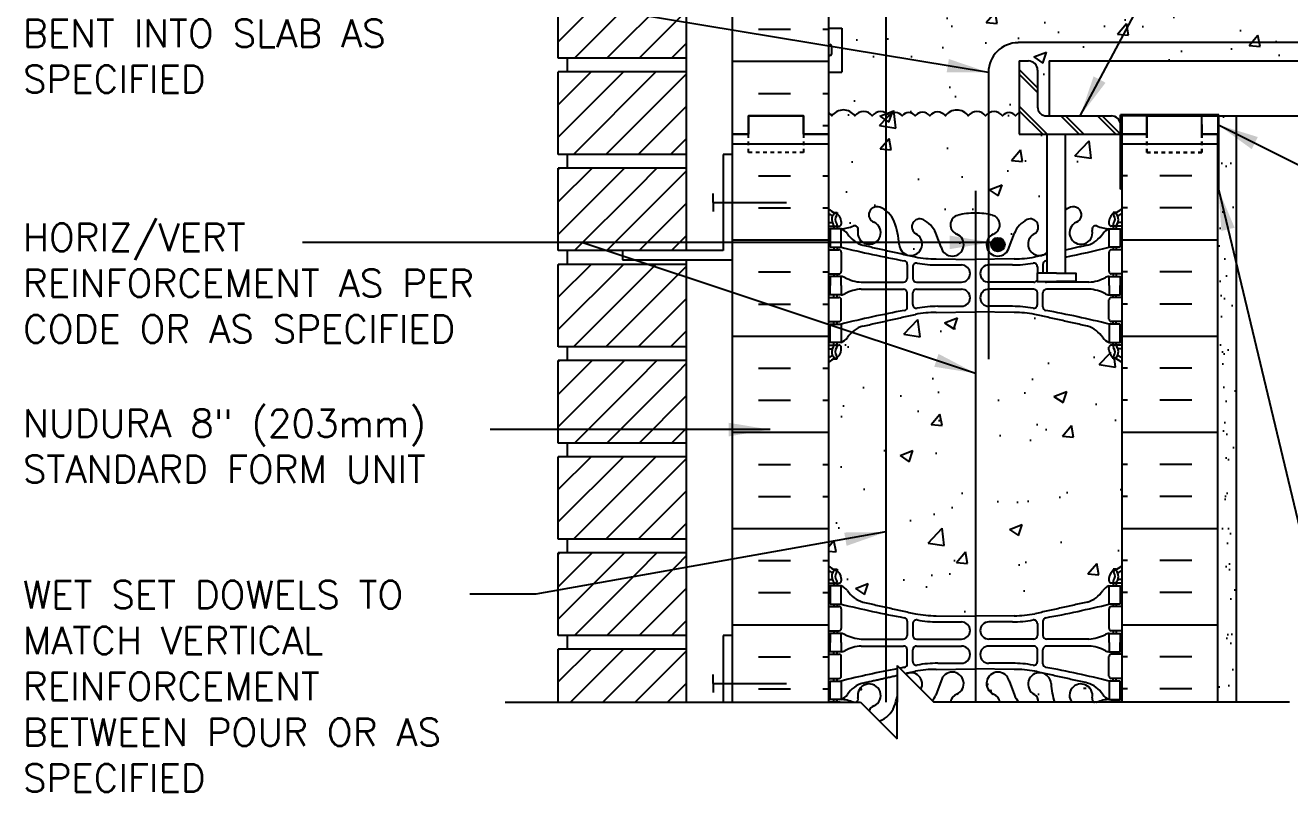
# Model space of a CAD drawing. Header units: inches. Extents: x 222.3 to 274.1, y 86.7 to 163.6.
# Drawn here: x 222.29 to 256.8, y 123.79 to 144.7 of the extents above; entities that cross this region are included whole.
import ezdxf

# ---------------------------------------------------------------- set-up
doc = ezdxf.new("R2010")
doc.units = ezdxf.units.IN
doc.header["$LTSCALE"] = 0.5
doc.header["$MEASUREMENT"] = 0
doc.linetypes.add('DASHED2', pattern=[0.375, 0.25, -0.125])
for name, color, linetype in [('HATCH', 12, 'Continuous'), ('line25', 2, 'Continuous'), ('LINE3', 3, 'Continuous'), ('LINE50', 5, 'Continuous'), ('LINE9', 9, 'Continuous'), ('TEXT', 4, 'Continuous'), ('Web_Edge', 9, 'Continuous')]:
    doc.layers.add(name, color=color, linetype=linetype)
doc.styles.add('DIM', font='romans.shx', dxfattribs={"width": 0.7})
doc.styles.add('ROMANS', font='romans.shx', dxfattribs={"height": 0.75})
doc.dimstyles.new('ext_12', dxfattribs={"dimscale": 12, "dimtxt": 0.09375, "dimasz": 0.09375, "dimexe": 0.09375, "dimexo": 0.0625, "dimgap": 0.0625, "dimtad": 1, "dimdec": 1, "dimzin": 3, "dimdsep": 46, "dimlunit": 4, "dimtxsty": 'DIM', "dimcen": 0.09, "dimdle": 0.09375, "dimclrt": 4, "dimadec": 0, "dimazin": 0, "dimtfac": 1, "dimtdec": 1, "dimtmove": 2, "dimatfit": 3, "dimfxl": 1, "dimfrac": 2, "dimtolj": 1, "dimtzin": 0, "dimarcsym": 0})
pattern_1 = [(45, (173.10386, -54.6688), (-0.4419417, 0.4419417), [])]
pattern_2 = [(45, (173.10386, -59.9188), (-0.4419417, 0.4419417), [])]
pattern_3 = [(45, (173.10386, -65.1688), (-0.4419417, 0.4419417), [])]
pattern_4 = [(50, (0, 0), (3.5863, -0.31376), [0.375, -4.125]), (355, (0, 0), (-0.693757, 3.76096), [0.3, -3.3]), (100.4514, (0.299, -0.026), (2.892544, 3.4472), [0.3187, -3.50571]), (46.1842, (0, 1), (5.336207, -0.827596), [0.5625, -6.1875]), (96.6356, (0.4447, 0.931), (4.67331, 4.87059), [0.47805, -5.25857]), (351.1842, (0, 1), (4.67331, 4.87059), [0.45, -4.95]), (21, (0.5, 0.75), (2.984535, -2.013094), [0.375, -4.125]), (326, (0.5, 0.75), (1.216577, 3.62575), [0.3, -3.3]), (71.4514, (0.7487, 0.5822), (4.20111, 1.612656), [0.3187, -3.50571]), (37.5, (0, 0), (0.0607993, 1.6644693), [0, -3.26, 0, -3.35, 0, -3.3125]), (7.5, (0, 0), (1.315348, 1.972059), [0, -1.91, 0, -3.185, 0, -1.2625]), (327.5, (-1.115, 0), (2.669112, -0.1127744), [0, -1.25, 0, -3.9, 0, -5.175]), (317.5, (-1.615, 0), (2.91593, 0.500525), [0, -1.625, 0, -2.59, 0, -3.675])]

msp = doc.modelspace()

# ---------------------------------------------------------------- hatches: boundary and pattern name
at = {"layer": 'HATCH'}
h = msp.add_hatch(dxfattribs=at)
h.set_pattern_fill('AR-CONC', color=256, scale=0.5)
h.set_pattern_definition(pattern_4)
h.paths.add_polyline_path([(263.274, 146.225), (254.836, 146.225), (251.846, 146.225), (251.846, 146.466, 0.090418), (251.701, 146.352, 0.520567), (251.339, 146.196, 0.520567), (251.058, 146.075, 0.520567), (250.485, 146.115, 0.520567), (250.143, 145.968, 0.520567), (249.784, 146.111, -0.034183), (249.604, 146.189, -0.034183), (249.425, 146.111, 0.520567), (249.065, 145.968, 0.520567), (248.724, 146.115, 0.520567), (248.151, 146.075, 0.520567), (247.87, 146.196, 0.520567), (247.508, 146.352, 0.230831), (247.09, 146.525, 0.230831), (246.673, 146.352, 0.520567), (246.311, 146.196, 0.520567), (246.029, 146.075, 0.520567), (245.457, 146.115, 0.520567), (245.115, 145.968, 0.520567), (244.756, 146.111, -0.034183), (244.576, 146.189), (244.576, 145.37), (244.211, 145.37), (244.211, 144.62), (244.576, 144.62), (244.576, 143.42), (244.211, 143.42), (244.211, 142.305, -0.121483), (244.304, 142.224, -0.520567), (244.931, 142.224, -0.520567), (245.403, 142.224, -0.520567), (245.866, 142.224, -0.520567), (246.22, 142.224, -0.515981), (246.577, 142.224, -0.520567), (246.976, 142.224, -0.520567), (247.399, 142.224, -0.520567), (248.025, 142.224, -0.520567), (248.497, 142.224, -0.520567), (248.96, 142.224, -0.520567), (249.314, 142.224, -0.108934), (249.416, 142.318), (249.416, 143.725), (249.666, 143.725, -0.414214), (249.916, 143.475), (249.916, 142.475, 0.414214), (250.166, 142.225), (250.23, 142.225), (250.23, 143.725), (264.024, 143.725), (264.274, 143.975), (262.274, 143.975), (263.274, 144.975)])
h.paths.add_polyline_path([(248.135, 148.233, 0.225652), (247.76, 148.608), (245.096, 148.608, 0.225652), (244.721, 148.233), (244.721, 147.392, 0.225652), (245.096, 147.017), (247.76, 147.017, 0.225652), (248.135, 147.392)])
h.paths.add_polyline_path([(251.701, 148.233, 0.225652), (251.326, 148.608), (248.662, 148.608, 0.225652), (248.287, 148.233), (248.287, 147.392, 0.225652), (248.662, 147.017), (251.326, 147.017, 0.225652), (251.701, 147.392)])
h.paths.add_polyline_path([(251.701, 150.412), (251.581, 150.612), (251.581, 150.725), (251.581, 150.837), (251.701, 151.037), (251.701, 152.506, 0.268138), (251.54, 152.654), (244.882, 152.654, 0.268156), (244.721, 152.506), (244.721, 151.037), (244.841, 150.837), (244.841, 150.725), (244.841, 150.612), (244.721, 150.412), (244.721, 148.943, 0.268156), (244.882, 148.795), (251.54, 148.795, 0.268138), (251.701, 148.943)])
h.paths.add_polyline_path([(248.135, 154.057, 0.225652), (247.76, 154.432), (245.096, 154.432, 0.225652), (244.721, 154.057), (244.721, 153.216, 0.225652), (245.096, 152.841), (247.76, 152.841, 0.225652), (248.135, 153.216)])
h.paths.add_polyline_path([(248.135, 155.839, 0.225652), (247.76, 156.214), (245.096, 156.214, 0.225652), (244.721, 155.839), (244.721, 154.998, 0.225652), (245.096, 154.623), (247.76, 154.623, 0.225652), (248.135, 154.998)])
h.paths.add_polyline_path([(251.701, 155.839, 0.225652), (251.326, 156.214), (248.662, 156.214, 0.225652), (248.287, 155.839), (248.287, 154.998, 0.225652), (248.662, 154.623), (251.326, 154.623, 0.225652), (251.701, 154.998)])
h.paths.add_polyline_path([(251.851, 159.076), (251.977, 159.076), (252.026, 159.226, -0.6), (252.126, 159.226), (252.211, 158.965), (252.211, 159.725), (252.211, 161.759, 0.088416), (252.065, 161.856), (251.975, 161.856), (251.975, 161.898, -0.249069), (251.865, 162.105), (251.865, 162.173, -0.250208), (251.893, 162.225), (251.528, 162.225, -0.150542), (251.471, 162.225), (250.849, 162.225, 0.129405), (250.974, 162.125, -1), (250.811, 161.717, -0.21345), (250.419, 162.106, -0.013246), (250.379, 162.225), (249.934, 162.225, -0.505846), (249.629, 162.054, -0.093829), (249.408, 162.225), (248.883, 162.225, -0.370805), (248.685, 161.937, -0.068475), (248.211, 161.875, -0.068475), (247.737, 161.937, -0.370805), (247.539, 162.225), (247.086, 162.225), (247.047, 162.264, -0.110995), (246.794, 162.054, -0.940793), (246.59, 162.437, 0.164089), (246.733, 162.578), (246.312, 162.999, 0.257144), (246.141, 162.75, -0.039065), (246.086, 162.385), (246.086, 162.225), (246.086, 161.225), (245.599, 161.712, -0.616315), (245.321, 161.99), (245.086, 162.225), (244.952, 162.225, -0.150542), (244.895, 162.225), (244.529, 162.225, -0.250208), (244.557, 162.173), (244.557, 162.105, -0.249069), (244.447, 161.898), (244.447, 161.856), (244.357, 161.856, 0.088416), (244.211, 161.759), (244.211, 159.725), (244.211, 158.965), (244.296, 159.226, -0.6), (244.396, 159.226), (244.445, 159.076), (244.571, 159.076, -0.414214), (244.621, 159.026), (244.621, 158.996), (244.721, 158.996), (244.721, 157.394, -0.380397), (245.014, 157.099, 2.087231), (245.448, 157.324, -1), (245.611, 157.733, -0.21345), (246.004, 157.343, -0.069923), (246.141, 156.7, 1.702394), (246.59, 157.012, -0.940793), (246.794, 157.395, -0.173075), (247.14, 157.029), (247.282, 156.642, 1.612474), (247.714, 157.001, -0.734872), (247.737, 157.512, -0.068475), (248.211, 157.575, -0.068475), (248.685, 157.512, -0.734872), (248.708, 157.001, 1.612474), (249.14, 156.642), (249.283, 157.029, -0.173075), (249.629, 157.395, -0.940793), (249.832, 157.012, 1.702394), (250.282, 156.7, -0.069923), (250.419, 157.343, -0.21345), (250.811, 157.733, -1), (250.974, 157.324, 2.087231), (251.408, 157.099, -0.380392), (251.701, 157.394), (251.701, 158.996), (251.801, 158.996), (251.801, 159.026, -0.414214)])
h.paths.add_polyline_path([(250.18, 141.725), (249.416, 141.725), (249.416, 142.318, 0.108934), (249.314, 142.224, 0.520567), (248.96, 142.224, 0.520567), (248.497, 142.224, 0.520567), (248.025, 142.224, 0.520567), (247.399, 142.224, 0.520567), (246.976, 142.224, 0.520567), (246.577, 142.224, 0.515981), (246.22, 142.224, 0.520567), (245.866, 142.224, 0.520567), (245.403, 142.224, 0.520567), (244.931, 142.224, 0.520567), (244.304, 142.224, 0.121483), (244.211, 142.305), (244.211, 141.725), (244.211, 139.69, 0.088416), (244.357, 139.593), (244.447, 139.593), (244.447, 139.551, -0.249069), (244.557, 139.344), (244.557, 139.276, -0.414214), (244.495, 139.214), (244.447, 139.214), (244.447, 139.144), (244.552, 139.144, 0.085348), (244.882, 139.22, -0.669601), (245.014, 139.099, 2.087231), (245.448, 139.324, -1), (245.611, 139.733, -0.21345), (246.004, 139.343, -0.069923), (246.141, 138.7, 1.702394), (246.59, 139.012, -0.940793), (246.794, 139.395, -0.173075), (247.14, 139.029), (247.282, 138.642, 1.612474), (247.714, 139.001, -0.734872), (247.737, 139.512, -0.068475), (248.211, 139.575, -0.068475), (248.685, 139.512, -0.734872), (248.708, 139.001, 1.612474), (249.14, 138.642), (249.283, 139.029, -0.173075), (249.629, 139.395, -0.940793), (249.832, 139.012, 1.150574), (250.18, 138.498)])
h.paths.add_polyline_path([(249.14, 126.807, 1.612474), (248.708, 126.448, -0.286106), (248.883, 126.225), (249.408, 126.225, -0.077979), (249.283, 126.42)])
h.paths.add_polyline_path([(250.282, 126.75, 1.702394), (249.832, 126.437, -0.2947), (249.934, 126.225), (250.379, 126.225, -0.056625)])
h.paths.add_polyline_path([(250.849, 126.225), (251.471, 126.225, -0.428201), (251.408, 126.35, 1.541476)])
h.paths.add_polyline_path([(251.975, 126.305), (251.87, 126.305, 0.087457), (251.533, 126.226, -0.014447), (251.528, 126.225), (251.893, 126.225, -0.148605), (251.928, 126.235), (251.975, 126.235)])
h.paths.add_polyline_path([(247.282, 126.807), (247.14, 126.42, -0.060909), (247.047, 126.264), (247.086, 126.225), (247.539, 126.225, -0.286106), (247.714, 126.448, 1.612474)])
h.paths.add_polyline_path([(246.312, 126.999), (246.733, 126.578, 0.722026)])
h.paths.add_polyline_path([(246.086, 126.225), (246.086, 126.385, -0.030774), (246.004, 126.106, -0.21345), (245.611, 125.717, -0.015323), (245.599, 125.712), (246.086, 125.225)])
h.paths.add_polyline_path([(245.014, 126.35, -0.428201), (244.952, 126.225), (245.086, 126.225), (245.321, 125.99, -0.221255), (245.448, 126.125, 2.087231)])
h = msp.add_hatch(dxfattribs=at)
h.set_pattern_fill('INSUL', color=256, scale=7, style=0)
h.set_pattern_definition([(0, (-2681.9504, -255.285), (0, 2.625), []), (0, (-2681.9504, -254.41), (0, 2.625), [0.875, -0.875]), (0, (-2681.9504, -253.535), (0, 2.625), [0.875, -0.875])])
h.paths.add_polyline_path([(241.586, 141.725), (242.024, 141.725), (242.024, 142.225), (243.524, 142.225), (243.524, 141.725), (244.211, 141.725), (244.211, 159.725), (243.524, 159.725), (243.524, 160.225), (242.024, 160.225), (242.024, 159.725), (241.586, 159.725)])
h = msp.add_hatch(dxfattribs=at)
h.set_pattern_fill('ANSI31', color=256, scale=5, style=0)
h.set_pattern_definition([(45, (173.10386, -49.4188), (-0.4419417, 0.4419417), [])])
h.paths.add_polyline_path([(240.336, 143.8), (240.336, 145.766), (236.836, 145.118), (236.836, 143.8)])
h = msp.add_hatch(dxfattribs=at)
h.set_pattern_fill('ANSI31', color=256, scale=5, style=0)
h.set_pattern_definition(pattern_1)
h.paths.add_polyline_path([(240.336, 141.175), (240.336, 143.425), (236.836, 143.425), (236.836, 141.175)])
h = msp.add_hatch(dxfattribs=at)
h.set_pattern_fill('INSUL', color=256, scale=7, style=0)
h.set_pattern_definition([(0, (-2681.9504, -273.285), (0, 2.625), []), (0, (-2681.9504, -272.41), (0, 2.625), [0.875, -0.875]), (0, (-2681.9504, -271.535), (0, 2.625), [0.875, -0.875])])
h.paths.add_polyline_path([(241.586, 126.225), (244.211, 126.225), (244.211, 141.725), (243.524, 141.725), (243.524, 142.225), (242.024, 142.225), (242.024, 141.725), (241.586, 141.725)])
h = msp.add_hatch(dxfattribs=at)
h.set_pattern_fill('INSUL', color=256, scale=7, style=0)
h.set_pattern_definition([(180, (3178.3728, -273.285), (0, 2.625), []), (180, (3178.3728, -272.41), (0, 2.625), [0.875, -0.875]), (180, (3178.3728, -271.535), (0, 2.625), [0.875, -0.875])])
h.paths.add_polyline_path([(252.211, 126.225), (254.836, 126.225), (254.836, 141.725), (254.399, 141.725), (254.399, 142.225), (252.899, 142.225), (252.899, 141.725), (252.211, 141.725)])
h = msp.add_hatch(dxfattribs=at)
h.set_pattern_fill('AR-SAND', color=256, scale=0.5, style=0)
h.set_pattern_definition([(37.5, (130.509, 6.7111), (-0.0314967, 0.963412), [0, -0.76, 0, -0.85, 0, -0.8125]), (7.5, (130.509, 6.7111), (0.884888, 1.411073), [0, -0.41, 0, -0.685, 0, -0.2625]), (327.5, (129.894, 6.7111), (1.557071, 0.0028295), [0, -0.25, 0, -0.9, 0, -1.175]), (317.5, (129.894, 6.7111), (1.503063, 0.438838), [0, -0.125, 0, -0.59, 0, -0.675])])
h.paths.add_polyline_path([(255.336, 142.225), (254.836, 142.225), (254.836, 135.225), (254.836, 126.225), (255.336, 126.225)])
h = msp.add_hatch(dxfattribs=at)
h.set_pattern_fill('AR-CONC', color=256, scale=0.5)
h.set_pattern_definition(pattern_4)
h.paths.add_polyline_path([(252.18, 141.725), (250.68, 141.725), (250.68, 139.666, -0.05442), (250.811, 139.733, -1), (250.974, 139.324, 2.087231), (251.408, 139.099, -0.669601), (251.541, 139.22, 0.085348), (251.87, 139.144), (251.975, 139.144), (251.975, 139.214), (251.928, 139.214, -0.414214), (251.865, 139.276), (251.865, 139.344, -0.249069), (251.975, 139.551), (251.975, 139.593), (252.065, 139.593, 0.088416), (252.211, 139.69), (252.211, 140.225), (252.18, 140.225)])
edge = h.paths.add_edge_path()
edge.add_arc((251.865, 135.137), 0.5, 46.2109, 66.4218)
edge.add_line((252.065, 135.595), (251.975, 135.595))
edge.add_line((251.975, 135.595), (251.975, 135.637))
edge.add_arc((252.115, 135.844), 0.25, 180, 235.9442, ccw=False)
edge.add_line((251.865, 135.844), (251.865, 135.911))
edge.add_arc((251.928, 135.911), 0.0625, 90, 180, ccw=False)
edge.add_line((251.928, 135.974), (251.975, 135.974))
edge.add_line((251.975, 135.974), (251.975, 136.044))
edge.add_line((251.975, 136.044), (251.87, 136.044))
edge.add_arc((251.993, 136.387), 0.364, 212.0424, 250.3387, ccw=False)
edge.add_arc((251.069, 135.775), 0.743, 34.228, 73.8107)
edge.add_spline(control_points=[(251.277, 136.489), (249.839, 136.81)], knot_values=[0, 0, 1, 1], degree=1, periodic=0)
edge.add_arc((249.283, 133.878), 2.984, 79.2546, 90.0995)
edge.add_line((249.278, 136.862), (248.211, 136.878))
edge.add_line((248.211, 136.878), (247.145, 136.862))
edge.add_arc((247.139, 133.878), 2.984, 89.9005, 100.7454)
edge.add_spline(control_points=[(246.583, 136.81), (245.146, 136.489)], knot_values=[0, 0, 1, 1], degree=1, periodic=0)
edge.add_arc((245.353, 135.775), 0.743, 106.1893, 145.772)
edge.add_arc((244.43, 136.387), 0.364, 289.6613, 327.9576, ccw=False)
edge.add_line((244.552, 136.044), (244.447, 136.044))
edge.add_line((244.447, 136.044), (244.447, 135.974))
edge.add_line((244.447, 135.974), (244.495, 135.974))
edge.add_arc((244.495, 135.911), 0.0625, 0, 90, ccw=False)
edge.add_line((244.557, 135.911), (244.557, 135.844))
edge.add_arc((244.307, 135.844), 0.25, 304.0558, 360, ccw=False)
edge.add_line((244.447, 135.637), (244.447, 135.595))
edge.add_line((244.447, 135.595), (244.357, 135.595))
edge.add_arc((244.557, 135.137), 0.5, 113.5782, 133.7891)
edge.add_line((244.211, 135.498), (244.211, 129.951))
edge.add_arc((244.557, 130.312), 0.5, 226.2109, 246.4218)
edge.add_line((244.357, 129.854), (244.447, 129.854))
edge.add_line((244.447, 129.854), (244.447, 129.812))
edge.add_arc((244.307, 129.605), 0.25, 0, 55.9442, ccw=False)
edge.add_line((244.557, 129.605), (244.557, 129.538))
edge.add_arc((244.495, 129.538), 0.0625, -90, 0, ccw=False)
edge.add_line((244.495, 129.475), (244.447, 129.475))
edge.add_line((244.447, 129.475), (244.447, 129.405))
edge.add_line((244.447, 129.405), (244.552, 129.405))
edge.add_arc((244.43, 129.063), 0.364, 32.0424, 70.3387, ccw=False)
edge.add_arc((245.353, 129.674), 0.743, 214.228, 253.8107)
edge.add_spline(control_points=[(245.146, 128.96), (246.583, 128.639)], knot_values=[0, 0, 1, 1], degree=1, periodic=0)
edge.add_arc((247.139, 131.571), 2.984, 259.2546, 270.0995)
edge.add_line((247.145, 128.587), (248.211, 128.571))
edge.add_line((248.211, 128.571), (249.278, 128.587))
edge.add_arc((249.283, 131.571), 2.984, 269.9005, 280.7454)
edge.add_spline(control_points=[(249.839, 128.639), (251.277, 128.96)], knot_values=[0, 0, 1, 1], degree=1, periodic=0)
edge.add_arc((251.069, 129.674), 0.743, 286.1893, 325.772)
edge.add_arc((251.993, 129.063), 0.364, 109.6613, 147.9576, ccw=False)
edge.add_line((251.87, 129.405), (251.975, 129.405))
edge.add_line((251.975, 129.405), (251.975, 129.475))
edge.add_line((251.975, 129.475), (251.928, 129.475))
edge.add_arc((251.928, 129.538), 0.0625, 180, 270, ccw=False)
edge.add_line((251.865, 129.538), (251.865, 129.605))
edge.add_arc((252.115, 129.605), 0.25, 124.0558, 180, ccw=False)
edge.add_line((251.975, 129.812), (251.975, 129.854))
edge.add_line((251.975, 129.854), (252.065, 129.854))
edge.add_arc((251.865, 130.312), 0.5, 293.5782, 313.7891)
edge.add_line((252.211, 129.951), (252.211, 135.498))
h.paths.add_polyline_path([(246.312, 126.999), (246.733, 126.578, 0.722026)])
h.paths.add_polyline_path([(247.282, 126.807), (247.14, 126.42, -0.060909), (247.047, 126.264), (247.086, 126.225), (247.539, 126.225, -0.286106), (247.714, 126.448, 1.612474)])
h = msp.add_hatch(dxfattribs=at)
h.set_pattern_fill('ANSI31', color=256, scale=5, style=0)
h.set_pattern_definition(pattern_1)
h.paths.add_polyline_path([(240.336, 140.516), (240.336, 140.8), (236.836, 140.8), (236.836, 139.868)])
h = msp.add_hatch(dxfattribs=at)
h.set_pattern_fill('ANSI31', color=256, scale=5, style=0)
h.set_pattern_definition(pattern_1)
h.paths.add_polyline_path([(240.336, 138.55), (240.336, 140.516), (236.836, 139.868), (236.836, 138.55)])
h = msp.add_hatch(dxfattribs=at)
h.set_pattern_fill('ANSI31', color=256, scale=5, style=0)
h.set_pattern_definition(pattern_2)
h.paths.add_polyline_path([(240.336, 135.925), (240.336, 138.175), (236.836, 138.175), (236.836, 135.925)])
h = msp.add_hatch(dxfattribs=at)
h.set_pattern_fill('ANSI31', color=256, scale=5, style=0)
h.set_pattern_definition(pattern_2)
h.paths.add_polyline_path([(240.336, 135.266), (240.336, 135.55), (236.836, 135.55), (236.836, 134.618)])
h = msp.add_hatch(dxfattribs=at)
h.set_pattern_fill('ANSI31', color=256, scale=5, style=0)
h.set_pattern_definition(pattern_2)
h.paths.add_polyline_path([(240.336, 133.3), (240.336, 135.266), (236.836, 134.618), (236.836, 133.3)])
h = msp.add_hatch(dxfattribs=at)
h.set_pattern_fill('ANSI31', color=256, scale=5, style=0)
h.set_pattern_definition(pattern_3)
h.paths.add_polyline_path([(240.336, 130.675), (240.336, 132.925), (236.836, 132.925), (236.836, 130.675)])
h = msp.add_hatch(dxfattribs=at)
h.set_pattern_fill('ANSI31', color=256, scale=5, style=0)
h.set_pattern_definition(pattern_3)
h.paths.add_polyline_path([(240.336, 130.016), (240.336, 130.3), (236.836, 130.3), (236.836, 129.368)])
h = msp.add_hatch(dxfattribs=at)
h.set_pattern_fill('ANSI31', color=256, scale=5, style=0)
h.set_pattern_definition(pattern_3)
h.paths.add_polyline_path([(240.336, 128.05), (240.336, 130.016), (236.836, 129.368), (236.836, 128.05)])
at = {"layer": 'LINE3'}
msp.add_hatch(color=256, dxfattribs=at).paths.add_polyline_path([(249.022, 138.715, 1), (248.647, 138.715, 1)])

# ---------------------------------------------------------------- linework, layer by layer
at = {"layer": 'HATCH'}
for p, q in [((249.416, 143.489), (249.916, 142.989)), ((249.416, 143.364), (249.916, 142.864)), ((249.416, 142.489), (250.18, 141.725)), ((249.416, 142.364), (250.055, 141.725)), ((250.555, 142.225), (251.055, 141.725)), ((250.68, 142.225), (251.18, 141.725)), ((251.555, 142.225), (252.055, 141.725)), ((251.68, 142.225), (252.18, 141.725)), ((236.836, 127.664), (236.848, 127.675)), ((236.836, 126.78), (237.732, 127.675)), ((237.165, 126.225), (238.616, 127.675)), ((238.049, 126.225), (239.5, 127.675)), ((238.932, 126.225), (240.336, 127.628)), ((239.816, 126.225), (240.336, 126.744))]:
    msp.add_line(p, q, dxfattribs=at)
for points in [[(246.398, 142.316, 0.242783), (246.22, 142.224, 0.520567), (245.866, 142.224, 0.520567), (245.403, 142.224, 0.520567), (244.931, 142.224, 0.520567), (244.304, 142.224, 0.121483), (244.211, 142.305, 0.121483)], [(246.711, 142.319, 0.173241), (246.577, 142.224, 0.515981), (246.22, 142.224, 0.012671), (246.211, 142.236, 0.012671)], [(249.447, 142.334, 0.136711), (249.314, 142.224, 0.520567), (248.96, 142.224, 0.520567), (248.497, 142.224, 0.520567), (248.025, 142.224, 0.520567), (247.399, 142.224, 0.520567), (246.976, 142.224, 0.520567), (246.577, 142.224)]]:
    msp.add_lwpolyline(points, format="xyb", dxfattribs=at)
at = {"layer": 'line25'}
for p, q in [((244.211, 159.725), (244.211, 141.725)), ((240.336, 138.55), (240.336, 151.425)), ((236.836, 143.8), (236.836, 146.05)), ((244.211, 144.62), (244.576, 144.62)), ((244.576, 144.62), (244.576, 143.42)), ((240.336, 143.8), (236.836, 143.8)), ((237.086, 143.425), (237.086, 143.8)), ((249.416, 143.725), (249.416, 141.725)), ((249.416, 143.725), (249.666, 143.725)), ((236.836, 141.175), (236.836, 143.425)), ((240.336, 143.425), (236.836, 143.425)), ((244.211, 143.42), (244.576, 143.42)), ((249.916, 143.475), (249.916, 142.475)), ((250.166, 142.225), (251.93, 142.225)), ((254.867, 142.256), (252.18, 142.256)), ((252.18, 140.225), (252.18, 142.256)), ((254.836, 142.225), (252.211, 142.225)), ((252.211, 142.225), (252.211, 140.225)), ((254.836, 142.225), (254.836, 140.225)), ((254.867, 140.225), (254.867, 142.256)), ((252.18, 141.725), (252.18, 141.975)), ((244.211, 141.725), (244.211, 126.225)), ((249.416, 141.725), (252.18, 141.725)), ((250.18, 137.932), (250.18, 141.725)), ((250.68, 137.932), (250.68, 141.725)), ((252.211, 141.725), (252.211, 126.225)), ((240.336, 141.175), (236.836, 141.175)), ((237.086, 140.8), (237.086, 141.175)), ((240.336, 140.8), (236.836, 140.8)), ((236.836, 138.55), (236.836, 140.8)), ((252.211, 140.225), (252.18, 140.225)), ((254.836, 140.225), (254.867, 140.225)), ((240.336, 138.55), (236.836, 138.55)), ((237.086, 138.175), (237.086, 138.55)), ((236.836, 135.925), (236.836, 138.175)), ((240.336, 138.175), (236.836, 138.175)), ((240.336, 126.225), (240.336, 138.3)), ((240.336, 135.925), (236.836, 135.925)), ((237.086, 135.55), (237.086, 135.925)), ((240.336, 135.55), (236.836, 135.55)), ((236.836, 133.3), (236.836, 135.55)), ((240.336, 133.3), (236.836, 133.3)), ((237.086, 132.925), (237.086, 133.3)), ((236.836, 130.675), (236.836, 132.925)), ((240.336, 132.925), (236.836, 132.925)), ((240.336, 130.675), (236.836, 130.675)), ((237.086, 130.3), (237.086, 130.675)), ((240.336, 130.3), (236.836, 130.3)), ((236.836, 128.05), (236.836, 130.3)), ((240.336, 128.05), (236.836, 128.05)), ((237.086, 127.675), (237.086, 128.05)), ((236.836, 126.225), (236.836, 127.675)), ((240.336, 127.675), (236.836, 127.675))]:
    msp.add_line(p, q, dxfattribs=at)
at = {"layer": 'line25', "color": 192}
msp.add_line((254.399, 142.225), (263.274, 142.225), dxfattribs=at)
at = {"layer": 'line25'}
for points in [[(250.43, 137.932), (249.901, 137.932), (249.901, 137.706), (250.43, 137.706)], [(250.43, 137.932), (250.959, 137.932), (250.959, 137.706), (250.699, 137.706)], [(250.699, 137.706), (250.43, 137.706)]]:
    msp.add_lwpolyline(points, dxfattribs=at)
for centre, start, end in [((249.666, 143.475), 0, 90), ((250.166, 142.475), 180, 270), ((251.93, 141.975), 0, 90)]:
    msp.add_arc(centre, 0.25, start, end, dxfattribs=at)
at = {"layer": 'LINE3'}
for p, q in [((245.779, 161.532), (245.779, 126.225)), ((261.652, 144.225), (249.387, 144.225)), ((248.575, 143.412), (248.575, 135.589)), ((248.223, 140.178), (248.223, 126.225))]:
    msp.add_line(p, q, dxfattribs=at)
msp.add_circle((248.835, 138.715), 0.188, dxfattribs=at)
msp.add_arc((249.387, 143.412), 0.812, 90, 180, dxfattribs=at)
at = {"layer": 'LINE50'}
for p, q in [((241.586, 141.725), (241.586, 159.725)), ((241.586, 126.225), (241.586, 141.725)), ((254.836, 126.225), (254.836, 141.725))]:
    msp.add_line(p, q, dxfattribs=at)
for points in [[(244.211, 141.725), (243.524, 141.725), (243.524, 142.225), (242.024, 142.225), (242.024, 141.725), (241.586, 141.725)], [(244.211, 141.725), (243.524, 141.725), (243.524, 142.225), (242.024, 142.225), (242.024, 141.725), (241.586, 141.725)], [(241.586, 141.725), (242.024, 141.725), (242.024, 142.225), (243.524, 142.225), (243.524, 141.725), (244.211, 141.725)], [(252.211, 141.725), (252.899, 141.725), (252.899, 142.225), (254.399, 142.225)], [(254.399, 142.225), (252.899, 142.225), (252.899, 141.725), (252.211, 141.725)], [(254.836, 141.725), (254.399, 141.725), (254.399, 142.225)], [(254.399, 141.987), (254.399, 141.987), (254.399, 141.725), (254.836, 141.725)]]:
    msp.add_lwpolyline(points, dxfattribs=at)
at = {"layer": 'LINE9'}
for p, q in [((244.211, 144.13), (244.211, 143.91)), ((244.211, 144.075), (244.211, 144.075)), ((244.211, 143.965), (244.211, 143.965)), ((244.251, 144.17), (244.251, 144.17)), ((244.291, 144.13), (244.291, 143.91)), ((244.251, 143.87), (244.251, 143.87)), ((250.23, 143.725), (264.024, 143.725)), ((250.23, 143.725), (250.23, 142.225)), ((255.336, 142.225), (255.336, 126.225)), ((241.336, 141.175), (241.336, 138.55)), ((241.586, 141.175), (241.336, 141.175)), ((241.064, 139.863), (241.064, 140.113)), ((241.064, 139.863), (241.064, 139.613)), ((241.064, 139.863), (243.064, 139.863)), ((241.336, 138.55), (238.586, 138.55)), ((238.586, 138.55), (238.586, 138.3)), ((238.586, 138.3), (241.586, 138.3)), ((241.336, 128.05), (241.336, 126.225)), ((241.586, 128.05), (241.336, 128.05)), ((241.064, 126.738), (241.064, 126.988)), ((246.086, 127.225), (246.086, 126.225)), ((246.086, 127.225), (247.086, 126.225)), ((241.064, 126.738), (241.064, 126.488)), ((241.064, 126.738), (243.064, 126.738)), ((235.382, 126.225), (245.086, 126.225)), ((245.086, 126.225), (246.086, 125.225)), ((246.086, 125.225), (246.086, 126.225)), ((256.791, 126.225), (247.086, 126.225))]:
    msp.add_line(p, q, dxfattribs=at)
at = {"layer": 'LINE9', "linetype": 'DASHED2', "ltscale": 0.15}
for points in [[(243.524, 141.725), (243.524, 141.725), (243.524, 141.225), (242.024, 141.225), (242.024, 141.725), (242.024, 141.725)], [(243.524, 141.725), (243.524, 141.725), (243.524, 141.225), (242.024, 141.225), (242.024, 141.725), (242.024, 141.725)], [(254.399, 141.725), (254.399, 141.725), (254.399, 141.225), (252.899, 141.225), (252.899, 141.725), (252.899, 141.725)], [(252.899, 141.725), (252.899, 141.725), (252.899, 141.225), (254.399, 141.225), (254.399, 141.725), (254.399, 141.725)]]:
    msp.add_lwpolyline(points, dxfattribs=at)
at = {"layer": 'LINE9'}
for centre, start, end in [((244.251, 144.13), 90, 180), ((244.251, 143.91), 180, 270), ((244.251, 144.13), 0, 90), ((244.251, 143.91), 270, 0)]:
    msp.add_arc(centre, 0.04, start, end, dxfattribs=at)
at = {"layer": 'Web_Edge'}
for p, q in [((244.357, 139.593), (244.447, 139.593)), ((244.447, 139.593), (244.447, 139.551)), ((252.065, 139.593), (251.975, 139.593)), ((251.975, 139.593), (251.975, 139.551)), ((244.211, 139.314), (244.289, 139.314)), ((244.211, 139.214), (244.495, 139.214)), ((244.357, 139.214), (244.357, 139.144)), ((244.447, 139.214), (244.447, 139.144)), ((244.557, 139.344), (244.557, 139.276)), ((251.865, 139.344), (251.865, 139.276)), ((252.211, 139.214), (251.928, 139.214)), ((251.975, 139.214), (251.975, 139.144)), ((252.065, 139.214), (252.065, 139.144)), ((252.211, 139.314), (252.133, 139.314)), ((247.282, 138.642), (247.14, 139.029)), ((249.14, 138.642), (249.283, 139.029)), ((244.211, 138.574), (244.495, 138.574)), ((244.357, 138.644), (244.357, 138.574)), ((244.447, 138.644), (244.447, 138.574)), ((244.557, 138.511), (244.557, 137.976)), ((251.865, 138.511), (251.865, 137.976)), ((252.211, 138.574), (251.928, 138.574)), ((251.975, 138.644), (251.975, 138.574)), ((252.065, 138.644), (252.065, 138.574)), ((246.359, 138.174), (246.359, 137.789)), ((246.512, 138.112), (246.512, 137.789)), ((247.145, 138.326), (248.211, 138.31)), ((247.192, 138.158), (247.839, 138.158)), ((249.278, 138.326), (248.211, 138.31)), ((249.23, 138.158), (248.584, 138.158)), ((249.911, 138.112), (249.911, 137.932)), ((250.063, 138.174), (250.063, 137.932)), ((244.211, 137.914), (244.495, 137.914)), ((244.357, 137.914), (244.357, 137.844)), ((244.447, 137.914), (244.447, 137.844)), ((245.105, 137.689), (246.259, 137.689)), ((246.612, 137.689), (247.839, 137.689)), ((249.811, 137.689), (248.584, 137.689)), ((251.317, 137.689), (250.163, 137.689)), ((252.211, 137.914), (251.928, 137.914)), ((251.975, 137.914), (251.975, 137.844)), ((252.065, 137.914), (252.065, 137.844)), ((244.357, 137.274), (244.357, 137.344)), ((244.447, 137.274), (244.447, 137.344)), ((245.105, 137.499), (246.259, 137.499)), ((246.359, 137.014), (246.359, 137.399)), ((246.512, 137.076), (246.512, 137.399)), ((246.612, 137.499), (247.839, 137.499)), ((249.811, 137.499), (248.584, 137.499)), ((249.911, 137.076), (249.911, 137.399)), ((250.063, 137.014), (250.063, 137.399)), ((251.317, 137.499), (250.163, 137.499)), ((251.975, 137.274), (251.975, 137.344)), ((252.065, 137.274), (252.065, 137.344)), ((244.211, 137.274), (244.495, 137.274)), ((244.557, 136.676), (244.557, 137.211)), ((247.192, 137.03), (247.839, 137.03)), ((249.23, 137.03), (248.584, 137.03)), ((251.865, 136.676), (251.865, 137.211)), ((252.211, 137.274), (251.928, 137.274)), ((247.145, 136.862), (248.211, 136.878)), ((249.278, 136.862), (248.211, 136.878)), ((244.211, 136.614), (244.495, 136.614)), ((244.357, 136.544), (244.357, 136.614)), ((244.447, 136.544), (244.447, 136.614)), ((252.211, 136.614), (251.928, 136.614)), ((251.975, 136.544), (251.975, 136.614)), ((252.065, 136.544), (252.065, 136.614)), ((244.211, 135.974), (244.495, 135.974)), ((244.357, 135.974), (244.357, 136.044)), ((244.447, 135.974), (244.447, 136.044)), ((252.211, 135.974), (251.928, 135.974)), ((251.975, 135.974), (251.975, 136.044)), ((252.065, 135.974), (252.065, 136.044)), ((244.211, 135.874), (244.289, 135.874)), ((244.447, 135.595), (244.447, 135.637)), ((244.557, 135.844), (244.557, 135.911)), ((251.865, 135.844), (251.865, 135.911)), ((251.975, 135.595), (251.975, 135.637)), ((252.211, 135.874), (252.133, 135.874)), ((244.357, 135.595), (244.447, 135.595)), ((252.065, 135.595), (251.975, 135.595)), ((244.357, 129.854), (244.447, 129.854)), ((244.447, 129.854), (244.447, 129.812)), ((252.065, 129.854), (251.975, 129.854)), ((251.975, 129.854), (251.975, 129.812)), ((244.211, 129.575), (244.289, 129.575)), ((244.211, 129.475), (244.495, 129.475)), ((244.357, 129.475), (244.357, 129.405)), ((244.447, 129.475), (244.447, 129.405)), ((244.557, 129.605), (244.557, 129.538)), ((251.865, 129.605), (251.865, 129.538)), ((252.211, 129.475), (251.928, 129.475)), ((251.975, 129.475), (251.975, 129.405)), ((252.065, 129.475), (252.065, 129.405)), ((252.211, 129.575), (252.133, 129.575)), ((244.211, 128.835), (244.495, 128.835)), ((244.357, 128.905), (244.357, 128.835)), ((244.447, 128.905), (244.447, 128.835)), ((244.557, 128.773), (244.557, 128.238)), ((251.865, 128.773), (251.865, 128.238)), ((252.211, 128.835), (251.928, 128.835)), ((251.975, 128.905), (251.975, 128.835)), ((252.065, 128.905), (252.065, 128.835)), ((246.359, 128.435), (246.359, 128.05)), ((246.512, 128.373), (246.512, 128.05)), ((247.145, 128.587), (248.211, 128.571)), ((247.192, 128.419), (247.839, 128.419)), ((249.278, 128.587), (248.211, 128.571)), ((249.23, 128.419), (248.584, 128.419)), ((249.911, 128.373), (249.911, 128.05)), ((250.063, 128.435), (250.063, 128.05)), ((244.211, 128.175), (244.495, 128.175)), ((244.357, 128.175), (244.357, 128.105)), ((244.447, 128.175), (244.447, 128.105)), ((252.211, 128.175), (251.928, 128.175)), ((251.975, 128.175), (251.975, 128.105)), ((252.065, 128.175), (252.065, 128.105)), ((245.105, 127.95), (246.259, 127.95)), ((245.105, 127.761), (246.259, 127.76)), ((246.612, 127.95), (247.839, 127.95)), ((246.612, 127.76), (247.839, 127.76)), ((249.811, 127.95), (248.584, 127.95)), ((249.811, 127.76), (248.584, 127.76)), ((251.317, 127.95), (250.163, 127.95)), ((251.317, 127.761), (250.163, 127.76)), ((244.211, 127.535), (244.495, 127.535)), ((244.357, 127.535), (244.357, 127.605)), ((244.447, 127.535), (244.447, 127.605)), ((244.557, 126.938), (244.557, 127.473)), ((246.359, 127.275), (246.359, 127.66)), ((246.512, 127.337), (246.512, 127.66)), ((249.911, 127.337), (249.911, 127.66)), ((250.063, 127.275), (250.063, 127.66)), ((251.865, 126.938), (251.865, 127.473)), ((252.211, 127.535), (251.928, 127.535)), ((251.975, 127.535), (251.975, 127.605)), ((252.065, 127.535), (252.065, 127.605)), ((247.145, 127.123), (248.211, 127.139)), ((247.192, 127.291), (247.839, 127.291)), ((249.278, 127.123), (248.211, 127.139)), ((249.23, 127.291), (248.584, 127.291)), ((244.211, 126.875), (244.495, 126.875)), ((244.357, 126.805), (244.357, 126.875)), ((244.447, 126.805), (244.447, 126.875)), ((247.282, 126.807), (247.14, 126.42)), ((249.14, 126.807), (249.283, 126.42)), ((252.211, 126.875), (251.928, 126.875)), ((251.975, 126.805), (251.975, 126.875)), ((252.065, 126.805), (252.065, 126.875)), ((244.357, 126.235), (244.357, 126.305)), ((244.447, 126.235), (244.447, 126.305)), ((251.975, 126.235), (251.975, 126.305)), ((252.065, 126.235), (252.065, 126.305)), ((244.211, 126.235), (244.495, 126.235)), ((252.211, 126.235), (251.928, 126.235))]:
    msp.add_line(p, q, dxfattribs=at)
for points in [[(244.252, 138.644), (244.552, 138.644), (244.552, 139.144), (244.252, 139.144)], [(252.17, 138.644), (251.87, 138.644), (251.87, 139.144), (252.17, 139.144)], [(244.252, 136.544), (244.552, 136.544), (244.552, 136.044), (244.252, 136.044)], [(252.17, 136.544), (251.87, 136.544), (251.87, 136.044), (252.17, 136.044)], [(244.252, 128.905), (244.552, 128.905), (244.552, 129.405), (244.252, 129.405)], [(252.17, 128.905), (251.87, 128.905), (251.87, 129.405), (252.17, 129.405)], [(244.252, 126.805), (244.552, 126.805), (244.552, 126.305), (244.252, 126.305)], [(252.17, 126.805), (251.87, 126.805), (251.87, 126.305), (252.17, 126.305)]]:
    msp.add_lwpolyline(points, close=True, dxfattribs=at)
for points in [[(244.552, 137.594), (244.552, 137.844), (244.252, 137.844), (244.252, 137.594)], [(251.87, 137.594), (251.87, 137.844), (252.17, 137.844), (252.17, 137.594)], [(244.552, 137.594), (244.552, 137.344), (244.252, 137.344), (244.252, 137.594)], [(251.87, 137.594), (251.87, 137.344), (252.17, 137.344), (252.17, 137.594)], [(244.552, 127.855), (244.552, 128.105), (244.252, 128.105), (244.252, 127.855)], [(251.87, 127.855), (251.87, 128.105), (252.17, 128.105), (252.17, 127.855)], [(244.552, 127.855), (244.552, 127.605), (244.252, 127.605), (244.252, 127.855)], [(251.87, 127.855), (251.87, 127.605), (252.17, 127.605), (252.17, 127.855)]]:
    msp.add_lwpolyline(points, dxfattribs=at)
for centre, radius, start, end in [((244.557, 140.051), 0.5, 226.2109, 250.5288), ((244.557, 140.051), 0.6, 234.7832, 245.0748), ((244.551, 139.399), 0.25, 140.1145, 222.4609), ((244.295, 139.488), 0.021, 343.464, 63.9957), ((244.393, 139.529), 0.045, 321.448, 139.1879), ((244.307, 139.344), 0.25, 0, 70.5288), ((244.551, 139.399), 0.16, 140.0001, 222.4609), ((245.53, 139.528), 0.22, 68.1963, 248.1963), ((245.373, 139.1), 0.677, 21.1239, 69.3197), ((246.704, 139.198), 0.217, 65.5264, 238.537), ((247.805, 139.253), 0.268, 104.7892, 250.0338), ((248.2, 137.821), 1.754, 89.6229, 105.2918), ((248.223, 137.821), 1.754, 74.7082, 90.3771), ((248.617, 139.253), 0.268, 289.9662, 75.2108), ((249.719, 139.198), 0.217, 301.463, 114.4736), ((251.05, 139.1), 0.677, 110.6803, 123.14), ((250.893, 139.528), 0.22, 291.8037, 111.8037), ((252.115, 139.344), 0.25, 109.4712, 180), ((252.029, 139.529), 0.045, 40.8121, 218.552), ((251.871, 139.399), 0.16, 317.5391, 39.9999), ((251.865, 140.051), 0.5, 289.4712, 313.7891), ((251.871, 139.399), 0.25, 317.5391, 39.8855), ((252.127, 139.488), 0.021, 116.0043, 196.536), ((251.865, 140.051), 0.6, 294.9252, 305.2168), ((244.289, 139.334), 0.0196, 269.4032, 15.4901), ((244.4, 139.26), 0.045, 222.4609, 42.4609), ((244.495, 139.276), 0.0625, 270, 0), ((244.497, 140.14), 0.997, 273.1538, 293.1467), ((244.43, 138.801), 0.364, 34.9775, 70.3387), ((244.923, 139.132), 0.0968, 340.1551, 110.4331), ((245.321, 139.037), 0.314, 168.5886, 66.1916), ((243.782, 138.535), 2.365, 4.3895, 20.0015), ((246.453, 138.727), 0.75, 23.6938, 62.9705), ((249.969, 138.727), 0.75, 117.0295, 156.3062), ((251.101, 139.037), 0.314, 113.8084, 11.4114), ((251.499, 139.132), 0.0968, 69.5669, 199.8449), ((251.925, 140.14), 0.997, 246.8533, 266.8462), ((251.993, 138.801), 0.364, 109.6613, 145.0225), ((251.928, 139.276), 0.0625, 180, 270), ((252.023, 139.26), 0.045, 137.5391, 317.5391), ((252.133, 139.334), 0.0196, 164.5099, 270.5968), ((245.353, 139.413), 0.743, 212.7919, 253.8107), ((246.453, 138.73), 0.314, 182.7357, 63.9348), ((247.587, 138.715), 0.314, 193.4146, 66.1916), ((248.835, 138.715), 0.314, 113.8084, 346.5854), ((249.97, 138.73), 0.314, 116.0652, 312.0854), ((251.069, 139.413), 0.743, 286.1893, 327.2081), ((244.495, 138.511), 0.0625, 0, 90), ((251.361, 166.064), 28.253, 256.0552, 259.6343), ((247.139, 141.31), 2.984, 259.2546, 270.0995), ((249.283, 141.31), 2.984, 269.9005, 280.7454), ((245.062, 166.064), 28.253, 281.4702, 283.9448), ((251.928, 138.511), 0.0625, 90, 180), ((246.259, 138.174), 0.1, 360, 79.6343), ((246.612, 138.112), 0.1, 79.2546, 180), ((247.187, 141.142), 2.984, 259.2546, 270.0995), ((247.839, 137.924), 0.234, 270, 90), ((248.584, 137.924), 0.234, 90, 270), ((249.236, 141.142), 2.984, 269.9005, 280.7454), ((249.811, 138.112), 0.1, 0, 100.7454), ((250.163, 138.174), 0.1, 100.3657, 180), ((245.062, 166.064), 28.253, 280.3657, 280.4374), ((244.495, 137.976), 0.0625, 270, 0), ((244.548, 137.625), 0.219, 60.4937, 88.92), ((245.19, 138.845), 1.16, 242.5844, 265.8032), ((246.259, 137.789), 0.1, 270.0388, 360), ((246.612, 137.789), 0.1, 180, 270), ((249.811, 137.789), 0.1, 270, 335.0847), ((250.163, 137.789), 0.1, 236.7441, 269.9612), ((251.233, 138.845), 1.16, 274.1968, 297.4156), ((251.874, 137.625), 0.219, 91.08, 119.5063), ((251.928, 137.976), 0.0625, 180, 270), ((244.548, 137.563), 0.219, 271.08, 299.5063), ((245.19, 136.343), 1.16, 94.1968, 117.4156), ((246.259, 137.399), 0.1, 0, 89.9612), ((246.612, 137.399), 0.1, 90, 180), ((247.839, 137.264), 0.234, 270, 90), ((248.584, 137.264), 0.234, 90, 270), ((249.811, 137.399), 0.1, 0, 90), ((250.163, 137.399), 0.1, 90.0388, 180), ((251.233, 136.343), 1.16, 62.5844, 85.8032), ((251.874, 137.563), 0.219, 240.4937, 268.92), ((244.495, 137.211), 0.0625, 0, 90), ((246.259, 137.014), 0.1, 280.3657, 0), ((246.612, 137.076), 0.1, 180, 280.7454), ((247.187, 134.046), 2.984, 89.9005, 100.7454), ((249.236, 134.046), 2.984, 79.2546, 90.0995), ((249.811, 137.076), 0.1, 259.2546, 0), ((250.163, 137.014), 0.1, 180, 259.6343), ((251.928, 137.211), 0.0625, 90, 180), ((244.495, 136.676), 0.0625, 270, 0), ((251.361, 109.124), 28.253, 100.3657, 103.9448), ((247.139, 133.878), 2.984, 89.9005, 100.7454), ((249.283, 133.878), 2.984, 79.2546, 90.0995), ((245.062, 109.124), 28.253, 76.0552, 79.6343), ((251.928, 136.676), 0.0625, 180, 270), ((245.353, 135.775), 0.743, 106.1893, 147.2081), ((251.069, 135.775), 0.743, 32.7919, 73.8107), ((244.4, 135.928), 0.045, 317.5391, 137.5391), ((244.495, 135.911), 0.0625, 360, 90), ((244.43, 136.387), 0.364, 289.6613, 325.0225), ((251.993, 136.387), 0.364, 214.9775, 250.3387), ((251.928, 135.911), 0.0625, 90, 180), ((252.023, 135.928), 0.045, 42.4609, 222.4609), ((244.557, 135.137), 0.6, 114.9252, 125.2168), ((244.289, 135.854), 0.0196, 344.5099, 90.5968), ((244.551, 135.789), 0.25, 137.5391, 219.8855), ((244.295, 135.7), 0.021, 296.0043, 16.536), ((244.393, 135.659), 0.045, 220.8121, 38.552), ((244.551, 135.789), 0.16, 137.5391, 219.9999), ((244.307, 135.844), 0.25, 289.4712, 360), ((252.115, 135.844), 0.25, 180, 250.5288), ((252.029, 135.659), 0.045, 141.448, 319.1879), ((251.871, 135.789), 0.16, 320.0001, 42.4609), ((251.871, 135.789), 0.25, 320.1145, 42.4609), ((252.127, 135.7), 0.021, 163.464, 243.9957), ((252.133, 135.854), 0.0196, 89.4032, 195.4901), ((251.865, 135.137), 0.6, 54.7832, 65.0748), ((244.557, 135.137), 0.5, 109.4712, 133.7891), ((251.865, 135.137), 0.5, 46.2109, 70.5288), ((244.557, 130.312), 0.5, 226.2109, 250.5288), ((244.557, 130.312), 0.6, 234.7832, 245.0748), ((244.551, 129.66), 0.25, 140.1145, 222.4609), ((244.295, 129.749), 0.021, 343.464, 63.9957), ((244.393, 129.791), 0.045, 321.448, 139.1879), ((244.307, 129.605), 0.25, 0, 70.5288), ((244.551, 129.66), 0.16, 140.0001, 222.4609), ((252.115, 129.605), 0.25, 109.4712, 180), ((252.029, 129.791), 0.045, 40.8121, 218.552), ((251.871, 129.66), 0.16, 317.5391, 39.9999), ((251.865, 130.312), 0.5, 289.4712, 313.7891), ((251.871, 129.66), 0.25, 317.5391, 39.8855), ((252.127, 129.749), 0.021, 116.0043, 196.536), ((251.865, 130.312), 0.6, 294.9252, 305.2168), ((244.289, 129.595), 0.0196, 269.4032, 15.4901), ((244.4, 129.521), 0.045, 222.4609, 42.4609), ((244.495, 129.538), 0.0625, 270, 0), ((244.43, 129.063), 0.364, 34.9775, 70.3387), ((251.993, 129.063), 0.364, 109.6613, 145.0225), ((251.928, 129.538), 0.0625, 180, 270), ((252.023, 129.521), 0.045, 137.5391, 317.5391), ((252.133, 129.595), 0.0196, 164.5099, 270.5968), ((245.353, 129.674), 0.743, 212.7919, 253.8107), ((251.069, 129.674), 0.743, 286.1893, 327.2081), ((244.495, 128.773), 0.0625, 0, 90), ((251.361, 156.325), 28.253, 256.0552, 259.6343), ((245.062, 156.325), 28.253, 280.3657, 283.9448), ((251.928, 128.773), 0.0625, 90, 180), ((246.259, 128.435), 0.1, 360, 79.6343), ((246.612, 128.373), 0.1, 79.2546, 180), ((247.139, 131.571), 2.984, 259.2546, 270.0995), ((247.187, 131.403), 2.984, 259.2546, 270.0995), ((247.839, 128.185), 0.234, 270, 90), ((248.584, 128.185), 0.234, 90, 270), ((249.236, 131.403), 2.984, 269.9005, 280.7454), ((249.283, 131.571), 2.984, 269.9005, 280.7454), ((249.811, 128.373), 0.1, 0, 100.7454), ((250.163, 128.435), 0.1, 100.3657, 180), ((244.495, 128.238), 0.0625, 270, 0), ((244.548, 127.886), 0.219, 60.4937, 88.92), ((245.19, 129.106), 1.16, 242.5844, 265.8032), ((246.259, 128.05), 0.1, 270.0388, 360), ((246.612, 128.05), 0.1, 180, 270), ((249.811, 128.05), 0.1, 270, 0), ((250.163, 128.05), 0.1, 180, 269.9612), ((251.233, 129.106), 1.16, 274.1968, 297.4156), ((251.874, 127.886), 0.219, 91.08, 119.5063), ((251.928, 128.238), 0.0625, 180, 270), ((245.19, 126.604), 1.16, 94.1968, 117.4156), ((246.259, 127.66), 0.1, 0, 89.9612), ((246.612, 127.66), 0.1, 90, 180), ((247.839, 127.525), 0.234, 270, 90), ((248.584, 127.525), 0.234, 90, 270), ((249.811, 127.66), 0.1, 0, 90), ((250.163, 127.66), 0.1, 90.0388, 180), ((251.233, 126.604), 1.16, 62.5844, 85.8032), ((244.495, 127.473), 0.0625, 0, 90), ((244.548, 127.824), 0.219, 271.08, 299.5063), ((246.612, 127.337), 0.1, 180, 280.7454), ((249.811, 127.337), 0.1, 259.2546, 0), ((251.874, 127.824), 0.219, 240.4937, 268.92), ((251.928, 127.473), 0.0625, 90, 180), ((251.361, 99.385), 28.253, 100.7598, 103.9448), ((251.361, 99.385), 28.253, 100.3657, 100.6148), ((246.259, 127.275), 0.1, 280.3657, 0), ((246.453, 126.719), 0.314, 333.3395, 116.6605), ((247.139, 124.139), 2.984, 89.9005, 100.7454), ((247.187, 124.307), 2.984, 89.9005, 100.7454), ((247.587, 126.735), 0.314, 293.8084, 166.5854), ((248.835, 126.735), 0.314, 13.4146, 246.1916), ((249.236, 124.307), 2.984, 79.2546, 90.0995), ((249.283, 124.139), 2.984, 79.2546, 90.0995), ((249.97, 126.719), 0.314, 2.7357, 243.9348), ((250.163, 127.275), 0.1, 180, 259.6343), ((245.062, 99.385), 28.253, 76.0552, 79.6343), ((244.495, 126.938), 0.0625, 270, 0), ((245.353, 126.037), 0.743, 106.1893, 147.2081), ((245.321, 126.412), 0.314, 293.8084, 191.4114), ((252.641, 126.915), 2.365, 184.3895, 196.966), ((251.101, 126.412), 0.314, 348.5886, 216.698), ((251.069, 126.037), 0.743, 32.7919, 73.8107), ((251.928, 126.938), 0.0625, 180, 270), ((244.43, 126.648), 0.364, 289.6613, 325.0225), ((244.497, 125.309), 0.997, 66.8533, 86.8462), ((244.923, 126.317), 0.0968, 287.1223, 19.8449), ((243.782, 126.915), 2.365, 339.9985, 347.0492), ((246.453, 126.722), 0.75, 322.3641, 336.3062), ((247.805, 126.196), 0.268, 109.9662, 173.8307), ((248.617, 126.196), 0.268, 6.1693, 70.0338), ((249.969, 126.722), 0.75, 203.6938, 221.5291), ((249.719, 126.252), 0.217, 352.8559, 58.537), ((251.499, 126.317), 0.0968, 160.1551, 252.8777), ((251.925, 125.309), 0.997, 93.1538, 113.1467), ((251.993, 126.648), 0.364, 214.9775, 250.3387), ((244.4, 126.189), 0.045, 52.2832, 127.7168), ((244.495, 126.173), 0.0625, 56.1898, 90), ((244.923, 126.317), 0.0968, 249.5669, 252.8777), ((245.53, 125.921), 0.22, 111.8037, 161.7077), ((245.373, 126.35), 0.677, 290.6803, 338.8761), ((251.499, 126.317), 0.0968, 287.1223, 290.4331), ((251.928, 126.173), 0.0625, 90, 123.8102), ((252.023, 126.189), 0.045, 52.2832, 127.7168), ((245.53, 125.921), 0.22, 288.2923, 291.8037)]:
    msp.add_arc(centre, radius, start, end, dxfattribs=at)
for points in [[(245.146, 138.699), (246.583, 138.378)], [(250.18, 138.454), (249.839, 138.378)], [(251.277, 138.699), (250.68, 138.566)], [(245.146, 136.489), (246.583, 136.81)], [(251.277, 136.489), (249.839, 136.81)], [(245.146, 128.96), (246.583, 128.639)], [(251.277, 128.96), (249.839, 128.639)], [(246.302, 127.008), (246.583, 127.071)], [(251.277, 126.751), (249.839, 127.071)], [(245.146, 126.751), (246.086, 126.96)]]:
    msp.add_open_spline(points, degree=1, dxfattribs=at)

# ---------------------------------------------------------------- texts
at = {"layer": 'TEXT', "char_height": 0.75, "style": 'ROMANS'}
for s, insert, width, attachment_point in [('WET SET DOWELS FIELD BENT INTO SLAB AS SPECIFIED', (222.225, 146.104), 12.85874, 1), ('HORIZ/VERT\\PREINFORCEMENT AS PER CODE OR AS SPECIFIED', (222.225, 137.661), 14.04849, 4), ('NUDURA 8" (203mm) STANDARD FORM UNIT', (222.225, 134.213), 13.12656, 1), ('WET SET DOWELS TO MATCH VERTICAL REINFORCEMENT BETWEEN POUR OR AS SPECIFIED', (222.225, 129.536), 13.12656, 1)]:
    msp.add_mtext(s, dxfattribs=dict(at, insert=insert, width=width, attachment_point=attachment_point))

# ---------------------------------------------------------------- leaders
at = {"layer": 'TEXT'}
for points in [[(251.079, 142.225), (259.79, 158.568), (261.002, 158.568)], [(248.575, 143.412), (234.619, 145.719), (232.817, 145.719)], [(254.836, 141.987), (260.458, 139.181), (261.973, 139.181)], [(254.852, 140.225), (257.581, 128.831), (258.509, 128.831)], [(248.644, 138.775), (239.48, 138.775), (229.854, 138.775)], [(248.223, 135.201), (237.48, 138.775)], [(242.614, 133.667), (234.977, 133.667)], [(245.779, 130.872), (236.224, 129.178), (234.422, 129.178)]]:
    msp.add_leader(points, dimstyle='ext_12', override={"dimgap": 0.0625, "dimtad": 0}, dxfattribs=at)

doc.saveas('drawing.dxf')
